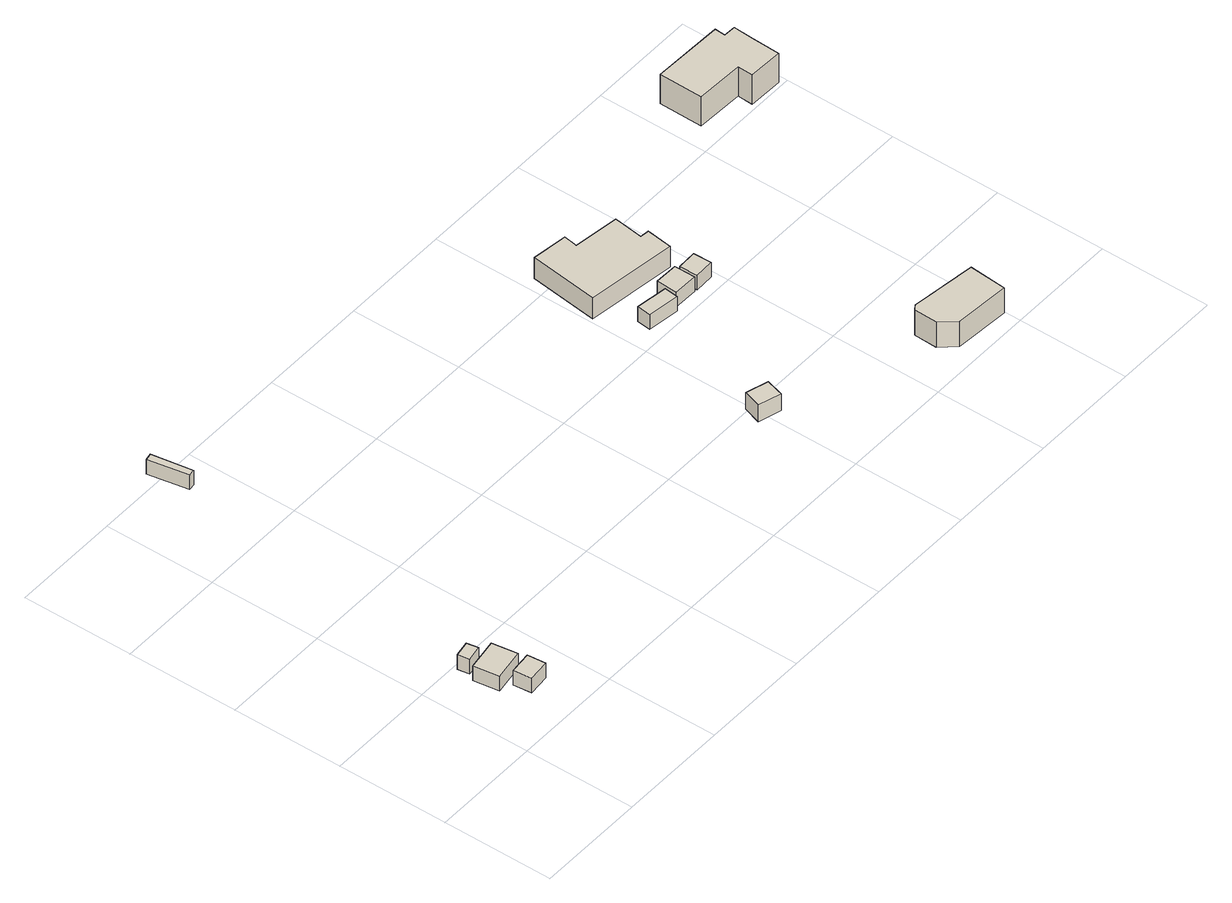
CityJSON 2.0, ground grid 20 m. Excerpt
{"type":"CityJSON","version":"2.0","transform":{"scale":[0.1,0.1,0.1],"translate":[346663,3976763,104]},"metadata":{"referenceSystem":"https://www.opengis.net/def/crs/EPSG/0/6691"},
"CityObjects":{
"building1":{"type":"Building","attributes":{"measuredHeight":3},"geometry":[{"type":"Solid","lod":"1","boundaries":[[[[0,1,2,3,4]],[[3,5,6,4]],[[2,7,5,3]],[[1,8,7,2]],[[0,9,8,1]],[[4,6,9,0]],[[5,7,8,9,6]]]]}]},
"building2":{"type":"Building","attributes":{"measuredHeight":3},"geometry":[{"type":"Solid","lod":"1","boundaries":[[[[10,11,12,13]],[[12,14,15,13]],[[11,16,14,12]],[[10,17,16,11]],[[13,15,17,10]],[[14,16,17,15]]]]}]},
"building3":{"type":"Building","attributes":{"measuredHeight":3},"geometry":[{"type":"Solid","lod":"1","boundaries":[[[[18,19,20,21]],[[20,22,23,21]],[[19,24,22,20]],[[18,25,24,19]],[[21,23,25,18]],[[22,24,25,23]]]]}]},
"building4":{"type":"Building","attributes":{"土砂災害警戒区域.現象区分":"2","土砂災害警戒区域.区域区分":"1","measuredHeight":3},"geometry":[{"type":"Solid","lod":"1","boundaries":[[[[26,27,28,29]],[[28,30,31,29]],[[27,32,30,28]],[[26,33,32,27]],[[29,31,33,26]],[[30,32,33,31]]]]}]},
"building5":{"type":"Building","attributes":{"土砂災害警戒区域.現象区分":"2","土砂災害警戒区域.区域区分":"1","measuredHeight":3.4},"geometry":[{"type":"Solid","lod":"1","boundaries":[[[[34,35,36,37]],[[36,38,39,37]],[[35,40,38,36]],[[34,41,40,35]],[[37,39,41,34]],[[38,40,41,39]]]]}]},
"building6":{"type":"Building","attributes":{"土砂災害警戒区域.現象区分":"2","土砂災害警戒区域.区域区分":"1","measuredHeight":3},"geometry":[{"type":"Solid","lod":"1","boundaries":[[[[42,43,44,45]],[[44,46,47,45]],[[43,48,46,44]],[[42,49,48,43]],[[45,47,49,42]],[[46,48,49,47]]]]}]},
"building7":{"type":"Building","attributes":{"土砂災害警戒区域.現象区分":"2","土砂災害警戒区域.区域区分":"1","measuredHeight":5.4},"geometry":[{"type":"Solid","lod":"1","boundaries":[[[[50,51,52,53,54,55,56,57]],[[56,58,59,57]],[[55,60,58,56]],[[54,61,60,55]],[[53,62,61,54]],[[52,63,62,53]],[[51,64,63,52]],[[50,65,64,51]],[[57,59,65,50]],[[58,60,61,62,63,64,65,59]]]]}]},
"building8":{"type":"Building","attributes":{"土砂災害警戒区域.現象区分":"2","土砂災害警戒区域.区域区分":"1","measuredHeight":3},"geometry":[{"type":"Solid","lod":"1","boundaries":[[[[66,67,68,69]],[[68,70,71,69]],[[67,72,70,68]],[[66,73,72,67]],[[69,71,73,66]],[[70,72,73,71]]]]}]},
"building9":{"type":"Building","attributes":{"土砂災害警戒区域.現象区分":"2","土砂災害警戒区域.区域区分":"1","measuredHeight":3},"geometry":[{"type":"Solid","lod":"1","boundaries":[[[[74,75,76,77]],[[76,78,79,77]],[[75,80,78,76]],[[74,81,80,75]],[[77,79,81,74]],[[78,80,81,79]]]]}]},
"building10":{"type":"Building","attributes":{"measuredHeight":6.1},"geometry":[{"type":"Solid","lod":"1","boundaries":[[[[82,83,84,85,86,87]],[[86,88,89,87]],[[85,90,88,86]],[[84,91,90,85]],[[83,92,91,84]],[[82,93,92,83]],[[87,89,93,82]],[[88,90,91,92,93,89]]]]}]},
"building11":{"type":"Building","attributes":{"土砂災害警戒区域.現象区分":"2","土砂災害警戒区域.区域区分":"1","measuredHeight":7.6},"geometry":[{"type":"Solid","lod":"1","boundaries":[[[[94,95,96,97,98,99,100,101,102]],[[101,103,104,102]],[[100,105,103,101]],[[99,106,105,100]],[[98,107,106,99]],[[97,108,107,98]],[[96,109,108,97]],[[95,110,109,96]],[[94,111,110,95]],[[102,104,111,94]],[[103,105,106,107,108,109,110,111,104]]]]}]}
},
"vertices":[
[69,53,92],[72,20,92],[71,20,92],[33,16,92],[29,49,92],[33,16,122],[29,49,122],[71,20,122],[72,20,122],[69,53,122],
[63,117,84],[70,71,84],[13,62,84],[6,108,84],[13,62,114],[6,108,114],[70,71,114],[63,117,114],
[43,149,80],[47,128,80],[18,123,80],[15,144,80],[18,123,110],[15,144,110],[47,128,110],[43,149,110],
[103,798,50],[115,725,50],[103,723,50],[90,795,50],[103,723,80],[90,795,80],[115,725,80],[103,798,80],
[798,165,48],[789,133,48],[748,145,48],[758,177,48],[748,145,82],[758,177,82],[789,133,82],[798,165,82],
[900,441,9],[897,416,9],[840,424,9],[843,449,9],[840,424,39],[843,449,39],[897,416,39],[900,441,39],
[961,583,12],[954,530,12],[970,528,12],[964,482,12],[803,503,12],[819,627,12],[883,619,12],[879,594,12],[883,619,55],[879,594,55],[819,627,55],[803,503,55],[964,482,55],[970,528,55],[954,530,55],[961,583,55],
[949,461,7],[949,423,7],[905,424,7],[907,462,7],[905,424,37],[907,462,37],[949,423,37],[949,461,37],
[989,457,6],[990,424,6],[955,423,6],[954,456,6],[955,423,36],[954,456,36],[990,424,36],[989,457,36],
[1165,3,46],[1066,10,46],[1043,37,46],[1044,79,46],[1053,85,46],[1170,70,46],[1053,85,98],[1170,70,98],[1044,79,98],[1043,37,98],[1066,10,98],[1165,3,98],
[1387,606,8],[1325,608,8],[1326,636,8],[1240,639,8],[1241,718,8],[1370,714,8],[1369,695,8],[1391,694,8],[1389,662,8],[1391,694,68],[1389,662,68],[1369,695,68],[1370,714,68],[1241,718,68],[1240,639,68],[1326,636,68],[1325,608,68],[1387,606,68]
]}
